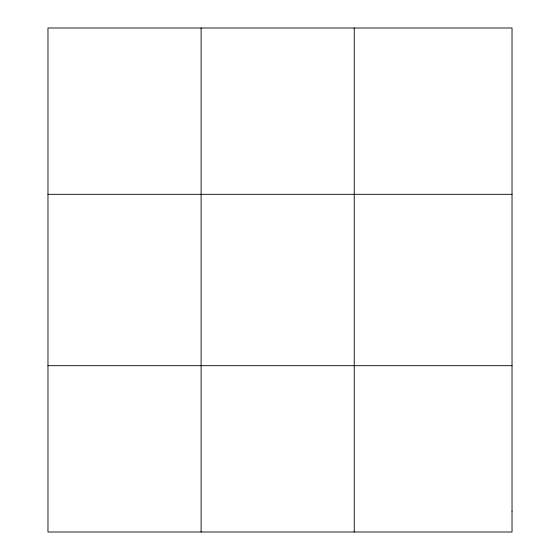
<?xml version="1.0" encoding="UTF-8"?>
<svg xmlns="http://www.w3.org/2000/svg" width="560" height="560" viewBox="0 0 560 560"><rect width="100%" height="100%" fill="white"/><g stroke="black" fill="none" stroke-linecap="round" stroke-linejoin="round"><path stroke-width="0.84" d="M201.11 28L201.11 532M354.249 28L354.249 532M47.971 194.32L512.029 194.32M47.971 365.68L512.029 365.68M512.029 511.21L512.029 532L47.971 532L47.971 28L512.029 28L512.029 511.21"/></g></svg>
